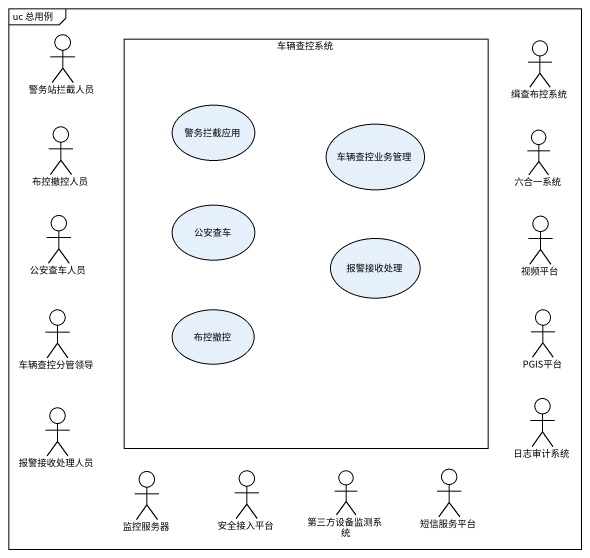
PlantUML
@startuml
mainframe uc 总用例
actor 警务站拦截人员
rectangle 车辆查控系统 {
  usecase 警务拦截应用
  usecase 车辆查控业务管理
  usecase 公安查车
  usecase 报警接收处理
  usecase 布控撤控
}
actor 缉查布控系统
actor 布控撤控人员
actor 六合一系统
actor 公安查车人员
actor 视频平台
actor 车辆查控分管领导
actor PGIS平台
actor 日志审计系统
actor 报警接收处理人员
actor 监控服务器
actor 安全接入平台
actor 第三方设备监测系统
actor 短信服务平台
@enduml
